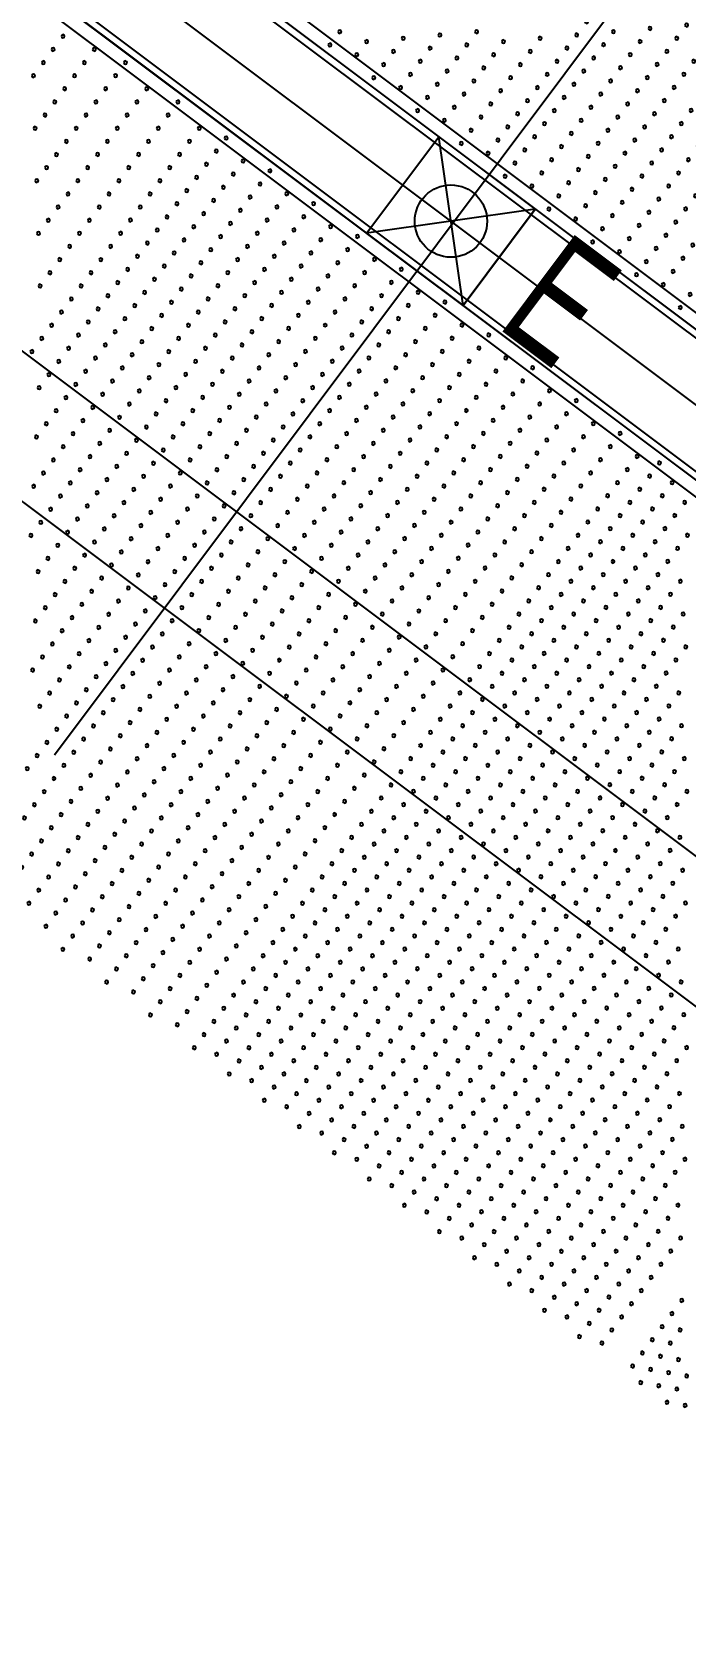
# Model space of a CAD drawing. Header units: millimetres. Extents: x 712803 to 922331, y -1382701 to -1225629.
# Drawn here: x 818188 to 819382, y -1374325 to -1371381 of the extents above; entities that cross this region are included whole.
import ezdxf
from ezdxf.enums import TextEntityAlignment as Align

# ---------------------------------------------------------------- set-up
doc = ezdxf.new("R2010")
doc.units = ezdxf.units.MM
doc.header["$LTSCALE"] = 10
doc.header["$MEASUREMENT"] = 0
for name, color, linetype in [('I—平顶—分格线', 8, 'Continuous'), ('I—平顶—暖通', 144, 'Continuous'), ('I—平顶—消防指示灯', 62, 'Continuous'), ('I—平顶—造型', 122, 'Continuous')]:
    doc.layers.add(name, color=color, linetype=linetype)
doc.styles.add('平顶图图例(客房区A2）$0$XD2008', font='SIMYOU.TTF', dxfattribs={"width": 0.7})

# ---------------------------------------------------------------- blocks, each defined once
blk = doc.blocks.new('4560')
at = {"layer": 'I—平顶—分格线', "color": 1}
for centre in [(-2080, -20), (-2160, -50), (-2120, -35), (-2080, -50), (-2160, -80), (-2120, -65), (-2080, -80), (-2200, -95), (-2160, -110), (-2120, -95), (-2080, -110), (-2200, -125), (-2160, -140), (-2120, -125), (-2080, -140), (-2240, -170), (-2200, -155), (-2160, -170), (-2120, -155), (-2080, -170), (-2240, -200), (-2200, -185), (-2160, -200), (-2120, -185), (-2080, -200), (-2280, -215), (-2240, -230), (-2200, -215), (-2160, -230), (-2120, -215), (-2080, -230), (-2320, -260), (-2280, -245), (-2240, -260), (-2200, -245), (-2160, -260), (-2120, -245), (-2080, -260), (-2320, -290), (-2280, -275), (-2240, -290), (-2200, -275), (-2160, -290), (-2120, -275), (-2080, -290), (-2320, -320), (-2280, -305), (-2240, -320), (-2200, -305), (-2160, -320), (-2120, -305), (-2080, -320), (-2360, -335), (-2320, -350), (-2280, -335), (-2240, -350), (-2200, -335), (-2160, -350), (-2120, -335), (-2080, -350), (-2400, -380), (-2360, -365), (-2320, -380), (-2280, -365), (-2240, -380), (-2200, -365), (-2160, -380), (-2120, -365), (-2080, -380), (-2400, -410), (-2360, -395), (-2320, -410), (-2280, -395), (-2240, -410), (-2200, -395), (-2160, -410), (-2120, -395), (-2080, -410), (-2440, -425), (-2400, -440), (-2360, -425), (-2320, -440), (-2280, -425), (-2240, -440), (-2200, -425), (-2160, -440), (-2120, -425), (-2080, -440), (-2480, -470), (-2440, -455), (-2400, -470), (-2360, -455), (-2320, -470), (-2280, -455), (-2240, -470), (-2200, -455), (-2160, -470), (-2120, -455), (-2080, -470), (-2480, -500), (-2440, -485), (-2400, -500), (-2360, -485), (-2320, -500), (-2280, -485), (-2240, -500), (-2200, -485), (-2160, -500), (-2120, -485), (-2080, -500), (-2480, -530), (-2440, -515), (-2400, -530), (-2360, -515), (-2320, -530), (-2280, -515), (-2240, -530), (-2200, -515), (-2160, -530), (-2120, -515), (-2080, -530), (-2520, -545), (-2480, -560), (-2440, -545), (-2400, -560), (-2360, -545), (-2320, -560), (-2280, -545), (-2240, -560), (-2200, -545), (-2160, -560), (-2120, -545), (-2080, -560), (-2560, -590), (-2520, -575), (-2480, -590), (-2440, -575), (-2400, -590), (-2360, -575), (-2320, -590), (-2280, -575), (-2240, -590), (-2200, -575), (-2160, -590), (-2120, -575), (-2080, -590), (-2560, -620), (-2520, -605), (-2480, -620), (-2440, -605), (-2400, -620), (-2360, -605), (-2320, -620), (-2280, -605), (-2240, -620), (-2200, -605), (-2160, -620), (-2120, -605), (-2080, -620), (-2600, -635), (-2560, -650), (-2520, -635), (-2480, -650), (-2440, -635), (-2400, -650), (-2360, -635), (-2320, -650), (-2280, -635), (-2240, -650), (-2200, -635), (-2160, -650), (-2120, -635), (-2080, -650), (-2600, -665), (-2560, -680), (-2520, -665), (-2480, -680), (-2440, -665), (-2400, -680), (-2360, -665), (-2320, -680), (-2280, -665), (-2240, -680), (-2200, -665), (-2160, -680), (-2120, -665), (-2080, -680), (-2600, -695), (-2520, -695), (-2440, -695), (-2360, -695), (-2280, -695), (-2200, -695), (-2120, -695), (-2640, -710), (-2600, -725), (-2560, -710), (-2520, -725), (-2480, -710), (-2440, -725), (-2400, -710), (-2360, -725), (-2320, -710), (-2280, -725), (-2240, -710), (-2200, -725), (-2160, -710), (-2120, -725), (-2080, -710), (-2680, -755), (-2640, -740), (-2600, -755), (-2560, -740), (-2520, -755), (-2480, -740), (-2440, -755), (-2400, -740), (-2360, -755), (-2320, -740), (-2280, -755), (-2240, -740), (-2200, -755), (-2160, -740), (-2120, -755), (-2080, -740), (-2680, -785), (-2640, -770), (-2600, -785), (-2560, -770), (-2520, -785), (-2480, -770), (-2440, -785), (-2400, -770), (-2360, -785), (-2320, -770), (-2280, -785), (-2240, -770), (-2200, -785), (-2160, -770), (-2120, -785), (-2080, -770), (-2720, -800), (-2680, -815), (-2640, -800), (-2600, -815), (-2560, -800), (-2520, -815), (-2480, -800), (-2440, -815), (-2400, -800), (-2360, -815), (-2320, -800), (-2280, -815), (-2240, -800), (-2200, -815), (-2160, -800), (-2120, -815), (-2080, -800), (-2760, -845), (-2720, -830), (-2680, -845), (-2640, -830), (-2600, -845), (-2560, -830), (-2520, -845), (-2480, -830), (-2440, -845), (-2400, -830), (-2360, -845), (-2320, -830), (-2280, -845), (-2240, -830), (-2200, -845), (-2160, -830), (-2120, -845), (-2080, -830), (-2760, -875), (-2720, -860), (-2680, -875), (-2640, -860), (-2600, -875), (-2560, -860), (-2520, -875), (-2480, -860), (-2440, -875), (-2400, -860), (-2360, -875), (-2320, -860), (-2280, -875), (-2240, -860), (-2200, -875), (-2160, -860), (-2120, -875), (-2080, -860), (-2760, -905), (-2720, -890), (-2680, -905), (-2640, -890), (-2600, -905), (-2560, -890), (-2520, -905), (-2480, -890), (-2440, -905), (-2400, -890), (-2360, -905), (-2320, -890), (-2280, -905), (-2240, -890), (-2200, -905), (-2160, -890), (-2120, -905), (-2080, -890), (-2800, -920), (-2760, -935), (-2720, -920), (-2680, -935), (-2640, -920), (-2600, -935), (-2560, -920), (-2520, -935), (-2480, -920), (-2440, -935), (-2400, -920), (-2360, -935), (-2320, -920), (-2280, -935), (-2240, -920), (-2200, -935), (-2160, -920), (-2120, -935), (-2080, -920), (-2840, -965), (-2800, -950), (-2760, -965), (-2720, -950), (-2680, -965), (-2640, -950), (-2600, -965), (-2560, -950), (-2520, -965), (-2480, -950), (-2440, -965), (-2400, -950), (-2360, -965), (-2320, -950), (-2280, -965), (-2240, -950), (-2200, -965), (-2160, -950), (-2120, -965), (-2080, -950), (-2840, -995), (-2800, -980), (-2760, -995), (-2720, -980), (-2680, -995), (-2640, -980), (-2600, -995), (-2560, -980), (-2520, -995), (-2480, -980), (-2440, -995), (-2400, -980), (-2360, -995), (-2320, -980), (-2280, -995), (-2240, -980), (-2200, -995), (-2160, -980), (-2120, -995), (-2080, -980), (-2880, -1010), (-2840, -1025), (-2800, -1010), (-2760, -1025), (-2720, -1010), (-2680, -1025), (-2640, -1010), (-2600, -1025), (-2560, -1010), (-2520, -1025), (-2480, -1010), (-2440, -1025), (-2400, -1010), (-2360, -1025), (-2320, -1010), (-2280, -1025), (-2240, -1010), (-2200, -1025), (-2160, -1010), (-2120, -1025), (-2080, -1010), (-2880, -1040), (-2840, -1055), (-2800, -1040), (-2760, -1055), (-2720, -1040), (-2680, -1055), (-2640, -1040), (-2600, -1055), (-2560, -1040), (-2520, -1055), (-2480, -1040), (-2440, -1055), (-2400, -1040), (-2360, -1055), (-2320, -1040), (-2280, -1055), (-2240, -1040), (-2200, -1055), (-2160, -1040), (-2120, -1055), (-2080, -1040), (-2920, -1085), (-2880, -1070), (-2840, -1085), (-2800, -1070), (-2760, -1085), (-2720, -1070), (-2680, -1085), (-2640, -1070), (-2600, -1085), (-2560, -1070), (-2520, -1085), (-2480, -1070), (-2440, -1085), (-2400, -1070), (-2360, -1085), (-2320, -1070), (-2280, -1085), (-2240, -1070), (-2200, -1085), (-2160, -1070), (-2120, -1085), (-2080, -1070), (-2920, -1115), (-2880, -1100), (-2840, -1115), (-2800, -1100), (-2760, -1115), (-2720, -1100), (-2680, -1115), (-2640, -1100), (-2600, -1115), (-2560, -1100), (-2520, -1115), (-2480, -1100), (-2440, -1115), (-2400, -1100), (-2360, -1115), (-2320, -1100), (-2280, -1115), (-2240, -1100), (-2200, -1115), (-2160, -1100), (-2120, -1115), (-2080, -1100), (-2960, -1130), (-2920, -1145), (-2880, -1130), (-2840, -1145), (-2800, -1130), (-2760, -1145), (-2720, -1130), (-2680, -1145), (-2640, -1130), (-2600, -1145), (-2560, -1130), (-2520, -1145), (-2480, -1130), (-2440, -1145), (-2400, -1130), (-2360, -1145), (-2320, -1130), (-2280, -1145), (-2240, -1130), (-2200, -1145), (-2160, -1130), (-2120, -1145), (-2080, -1130), (-2960, -1160), (-2920, -1175), (-2880, -1160), (-2840, -1175), (-2800, -1160), (-2760, -1175), (-2720, -1160), (-2680, -1175), (-2640, -1160), (-2600, -1175), (-2560, -1160), (-2520, -1175), (-2480, -1160), (-2440, -1175), (-2400, -1160), (-2360, -1175), (-2320, -1160), (-2280, -1175), (-2240, -1160), (-2200, -1175), (-2160, -1160), (-2120, -1175), (-2080, -1160), (-2960, -1190), (-2920, -1205), (-2880, -1190), (-2840, -1205), (-2800, -1190), (-2760, -1205), (-2720, -1190), (-2680, -1205), (-2640, -1190), (-2600, -1205), (-2560, -1190), (-2520, -1205), (-2480, -1190), (-2440, -1205), (-2400, -1190), (-2360, -1205), (-2320, -1190), (-2280, -1205), (-2240, -1190), (-2200, -1205), (-2160, -1190), (-2120, -1205), (-2080, -1190), (-2960, -1220), (-2920, -1235), (-2880, -1220), (-2840, -1235), (-2800, -1220), (-2760, -1235), (-2720, -1220), (-2680, -1235), (-2640, -1220), (-2600, -1235), (-2560, -1220), (-2520, -1235), (-2480, -1220), (-2440, -1235), (-2400, -1220), (-2360, -1235), (-2320, -1220), (-2280, -1235), (-2240, -1220), (-2200, -1235), (-2160, -1220), (-2120, -1235), (-2080, -1220), (-2960, -1250), (-2920, -1265), (-2880, -1250), (-2840, -1265), (-2800, -1250), (-2760, -1265), (-2720, -1250), (-2680, -1265), (-2640, -1250), (-2600, -1265), (-2560, -1250), (-2520, -1265), (-2480, -1250), (-2440, -1265), (-2400, -1250), (-2360, -1265), (-2320, -1250), (-2280, -1265), (-2240, -1250), (-2200, -1265), (-2160, -1250), (-2120, -1265), (-2080, -1250), (-2960, -1280), (-2920, -1295), (-2880, -1280), (-2840, -1295), (-2800, -1280), (-2760, -1295), (-2720, -1280), (-2680, -1295), (-2640, -1280), (-2600, -1295), (-2560, -1280), (-2520, -1295), (-2480, -1280), (-2440, -1295), (-2400, -1280), (-2360, -1295), (-2320, -1280), (-2280, -1295), (-2240, -1280), (-2200, -1295), (-2160, -1280), (-2120, -1295), (-2080, -1280), (-2960, -1310), (-2920, -1325), (-2880, -1310), (-2840, -1325), (-2800, -1310), (-2760, -1325), (-2720, -1310), (-2680, -1325), (-2640, -1310), (-2600, -1325), (-2560, -1310), (-2520, -1325), (-2480, -1310), (-2440, -1325), (-2400, -1310), (-2360, -1325), (-2320, -1310), (-2280, -1325), (-2240, -1310), (-2200, -1325), (-2160, -1310), (-2120, -1325), (-2080, -1310), (-2960, -1340), (-2920, -1355), (-2880, -1340), (-2840, -1355), (-2800, -1340), (-2760, -1355), (-2720, -1340), (-2680, -1355), (-2640, -1340), (-2600, -1355), (-2560, -1340), (-2520, -1355), (-2480, -1340), (-2440, -1355), (-2400, -1340), (-2360, -1355), (-2320, -1340), (-2280, -1355), (-2240, -1340), (-2200, -1355), (-2160, -1340), (-2120, -1355), (-2080, -1340), (-2960, -1370), (-2920, -1385), (-2880, -1370), (-2840, -1385), (-2800, -1370), (-2760, -1385), (-2720, -1370), (-2680, -1385), (-2640, -1370), (-2600, -1385), (-2560, -1370), (-2520, -1385), (-2480, -1370), (-2440, -1385), (-2400, -1370), (-2360, -1385), (-2320, -1370), (-2280, -1385), (-2240, -1370), (-2200, -1385), (-2160, -1370), (-2120, -1385), (-2080, -1370)]:
    blk.add_circle(centre, 3, dxfattribs=at)
at = {"layer": 'I—平顶—分格线', "color": 3}
for centre in [(-1990, -20), (-1890, -20), (-1790, -20), (-1690, -20), (-1590, -20), (-1490, -20), (-1390, -20), (-1290, -20), (-1190, -20), (-1090, -20), (-2040, -35), (-1990, -50), (-1940, -35), (-1890, -50), (-1840, -35), (-1790, -50), (-1740, -35), (-1690, -50), (-1640, -35), (-1590, -50), (-1540, -35), (-1490, -50), (-1440, -35), (-1390, -50), (-1340, -35), (-1290, -50), (-1240, -35), (-1190, -50), (-1140, -35), (-1090, -50), (-2040, -65), (-1990, -80), (-1940, -65), (-1890, -80), (-1840, -65), (-1790, -80), (-1740, -65), (-1690, -80), (-1640, -65), (-1590, -80), (-1540, -65), (-1490, -80), (-1440, -65), (-1390, -80), (-1340, -65), (-1290, -80), (-1240, -65), (-1190, -80), (-1140, -65), (-1090, -80), (-2040, -95), (-1990, -110), (-1940, -95), (-1890, -110), (-1840, -95), (-1790, -110), (-1740, -95), (-1690, -110), (-1640, -95), (-1590, -110), (-1540, -95), (-1490, -110), (-1440, -95), (-1390, -110), (-1340, -95), (-1290, -110), (-1240, -95), (-1190, -110), (-1140, -95), (-1090, -110), (-2040, -125), (-1990, -140), (-1940, -125), (-1890, -140), (-1840, -125), (-1790, -140), (-1740, -125), (-1690, -140), (-1640, -125), (-1590, -140), (-1540, -125), (-1490, -140), (-1440, -125), (-1390, -140), (-1340, -125), (-1290, -140), (-1240, -125), (-1190, -140), (-1140, -125), (-1090, -140), (-2040, -155), (-1990, -170), (-1940, -155), (-1890, -170), (-1840, -155), (-1790, -170), (-1740, -155), (-1690, -170), (-1640, -155), (-1590, -170), (-1540, -155), (-1490, -170), (-1440, -155), (-1390, -170), (-1340, -155), (-1290, -170), (-1240, -155), (-1190, -170), (-1140, -155), (-1090, -170), (-2040, -185), (-1990, -200), (-1940, -185), (-1890, -200), (-1840, -185), (-1790, -200), (-1740, -185), (-1690, -200), (-1640, -185), (-1590, -200), (-1540, -185), (-1490, -200), (-1440, -185), (-1390, -200), (-1340, -185), (-1290, -200), (-1240, -185), (-1190, -200), (-1140, -185), (-1090, -200), (-2040, -215), (-1990, -230), (-1940, -215), (-1890, -230), (-1840, -215), (-1790, -230), (-1740, -215), (-1690, -230), (-1640, -215), (-1590, -230), (-1540, -215), (-1490, -230), (-1440, -215), (-1390, -230), (-1340, -215), (-1290, -230), (-1240, -215), (-1190, -230), (-1140, -215), (-1090, -230), (-2040, -245), (-1990, -260), (-1940, -245), (-1890, -260), (-1840, -245), (-1790, -260), (-1740, -245), (-1690, -260), (-1640, -245), (-1590, -260), (-1540, -245), (-1490, -260), (-1440, -245), (-1390, -260), (-1340, -245), (-1290, -260), (-1240, -245), (-1190, -260), (-1140, -245), (-1090, -260), (-2040, -275), (-1990, -290), (-1940, -275), (-1890, -290), (-1840, -275), (-1790, -290), (-1740, -275), (-1690, -290), (-1640, -275), (-1590, -290), (-1540, -275), (-1490, -290), (-1440, -275), (-1390, -290), (-1340, -275), (-1290, -290), (-1240, -275), (-1190, -290), (-1140, -275), (-1090, -290), (-2040, -305), (-1990, -320), (-1940, -305), (-1890, -320), (-1840, -305), (-1790, -320), (-1740, -305), (-1690, -320), (-1640, -305), (-1590, -320), (-1540, -305), (-1490, -320), (-1440, -305), (-1390, -320), (-1340, -305), (-1290, -320), (-1240, -305), (-1190, -320), (-1140, -305), (-1090, -320), (-2040, -335), (-1990, -350), (-1940, -335), (-1890, -350), (-1840, -335), (-1790, -350), (-1740, -335), (-1690, -350), (-1640, -335), (-1590, -350), (-1540, -335), (-1490, -350), (-1440, -335), (-1390, -350), (-1340, -335), (-1290, -350), (-1240, -335), (-1190, -350), (-1140, -335), (-1090, -350), (-2040, -365), (-1990, -380), (-1940, -365), (-1890, -380), (-1840, -365), (-1790, -380), (-1740, -365), (-1690, -380), (-1640, -365), (-1590, -380), (-1540, -365), (-1490, -380), (-1440, -365), (-1390, -380), (-1340, -365), (-1290, -380), (-1240, -365), (-1190, -380), (-1140, -365), (-1090, -380), (-2040, -395), (-1990, -410), (-1940, -395), (-1890, -410), (-1840, -395), (-1790, -410), (-1740, -395), (-1690, -410), (-1640, -395), (-1590, -410), (-1540, -395), (-1490, -410), (-1440, -395), (-1390, -410), (-1340, -395), (-1290, -410), (-1240, -395), (-1190, -410), (-1140, -395), (-1090, -410), (-2040, -425), (-1990, -440), (-1940, -425), (-1890, -440), (-1840, -425), (-1790, -440), (-1740, -425), (-1690, -440), (-1640, -425), (-1590, -440), (-1540, -425), (-1490, -440), (-1440, -425), (-1390, -440), (-1340, -425), (-1290, -440), (-1240, -425), (-1190, -440), (-1140, -425), (-1090, -440), (-2040, -455), (-1990, -470), (-1940, -455), (-1890, -470), (-1840, -455), (-1790, -470), (-1740, -455), (-1690, -470), (-1640, -455), (-1590, -470), (-1540, -455), (-1490, -470), (-1440, -455), (-1390, -470), (-1340, -455), (-1290, -470), (-1240, -455), (-1190, -470), (-1140, -455), (-1090, -470), (-2040, -485), (-1990, -500), (-1940, -485), (-1890, -500), (-1840, -485), (-1790, -500), (-1740, -485), (-1690, -500), (-1640, -485), (-1590, -500), (-1540, -485), (-1490, -500), (-1440, -485), (-1390, -500), (-1340, -485), (-1290, -500), (-1240, -485), (-1190, -500), (-1140, -485), (-1090, -500), (-2040, -515), (-1990, -530), (-1940, -515), (-1890, -530), (-1840, -515), (-1790, -530), (-1740, -515), (-1690, -530), (-1640, -515), (-1590, -530), (-1540, -515), (-1490, -530), (-1440, -515), (-1390, -530), (-1340, -515), (-1290, -530), (-1240, -515), (-1190, -530), (-1140, -515), (-1090, -530), (-2040, -545), (-1990, -560), (-1940, -545), (-1890, -560), (-1840, -545), (-1790, -560), (-1740, -545), (-1690, -560), (-1640, -545), (-1590, -560), (-1540, -545), (-1490, -560), (-1440, -545), (-1390, -560), (-1340, -545), (-1290, -560), (-1240, -545), (-1190, -560), (-1140, -545), (-1090, -560), (-2040, -575), (-1990, -590), (-1940, -575), (-1890, -590), (-1840, -575), (-1790, -590), (-1740, -575), (-1690, -590), (-1640, -575), (-1590, -590), (-1540, -575), (-1490, -590), (-1440, -575), (-1390, -590), (-1340, -575), (-1290, -590), (-1240, -575), (-1190, -590), (-1140, -575), (-1090, -590), (-2040, -605), (-1990, -620), (-1940, -605), (-1890, -620), (-1840, -605), (-1790, -620), (-1740, -605), (-1690, -620), (-1640, -605), (-1590, -620), (-1540, -605), (-1490, -620), (-1440, -605), (-1390, -620), (-1340, -605), (-1290, -620), (-1240, -605), (-1190, -620), (-1140, -605), (-2040, -635), (-1990, -650), (-1940, -635), (-1890, -650), (-1840, -635), (-1790, -650), (-1740, -635), (-1690, -650), (-1640, -635), (-1590, -650), (-1540, -635), (-1490, -650), (-1440, -635), (-1390, -650), (-1340, -635), (-1290, -650), (-1240, -635), (-1190, -650), (-1140, -635), (-2040, -665), (-1990, -680), (-1940, -665), (-1890, -680), (-1840, -665), (-1790, -680), (-1740, -665), (-1690, -680), (-1640, -665), (-1590, -680), (-1540, -665), (-1490, -680), (-1440, -665), (-1390, -680), (-1340, -665), (-1290, -680), (-1240, -665), (-1190, -680), (-1140, -665), (-2040, -695), (-1940, -695), (-1840, -695), (-1740, -695), (-1640, -695), (-1540, -695), (-1440, -695), (-1340, -695), (-1240, -695), (-2040, -725), (-1990, -710), (-1940, -725), (-1890, -710), (-1840, -725), (-1790, -710), (-1740, -725), (-1690, -710), (-1640, -725), (-1590, -710), (-1540, -725), (-1490, -710), (-1440, -725), (-1390, -710), (-1340, -725), (-1290, -710), (-1240, -725), (-1190, -710), (-2040, -755), (-1990, -740), (-1940, -755), (-1890, -740), (-1840, -755), (-1790, -740), (-1740, -755), (-1690, -740), (-1640, -755), (-1590, -740), (-1540, -755), (-1490, -740), (-1440, -755), (-1390, -740), (-1340, -755), (-1290, -740), (-1240, -755), (-1190, -740), (-2040, -785), (-1990, -770), (-1940, -785), (-1890, -770), (-1840, -785), (-1790, -770), (-1740, -785), (-1690, -770), (-1640, -785), (-1590, -770), (-1540, -785), (-1490, -770), (-1440, -785), (-1390, -770), (-1340, -785), (-1290, -770), (-1240, -785), (-2040, -815), (-1990, -800), (-1940, -815), (-1890, -800), (-1840, -815), (-1790, -800), (-1740, -815), (-1690, -800), (-1640, -815), (-1590, -800), (-1540, -815), (-1490, -800), (-1440, -815), (-1390, -800), (-1340, -815), (-1290, -800), (-1240, -815), (-2040, -845), (-1990, -830), (-1940, -845), (-1890, -830), (-1840, -845), (-1790, -830), (-1740, -845), (-1690, -830), (-1640, -845), (-1590, -830), (-1540, -845), (-1490, -830), (-1440, -845), (-1390, -830), (-1340, -845), (-1290, -830), (-2040, -875), (-1990, -860), (-1940, -875), (-1890, -860), (-1840, -875), (-1790, -860), (-1740, -875), (-1690, -860), (-1640, -875), (-1590, -860), (-1540, -875), (-1490, -860), (-1440, -875), (-1390, -860), (-1340, -875), (-1290, -860), (-2040, -905), (-1990, -890), (-1940, -905), (-1890, -890), (-1840, -905), (-1790, -890), (-1740, -905), (-1690, -890), (-1640, -905), (-1590, -890), (-1540, -905), (-1490, -890), (-1440, -905), (-1390, -890), (-1340, -905), (-2040, -935), (-1990, -920), (-1940, -935), (-1890, -920), (-1840, -935), (-1790, -920), (-1740, -935), (-1690, -920), (-1640, -935), (-1590, -920), (-1540, -935), (-1490, -920), (-1440, -935), (-1390, -920), (-1340, -935), (-2040, -965), (-1990, -950), (-1940, -965), (-1890, -950), (-1840, -965), (-1790, -950), (-1740, -965), (-1690, -950), (-1640, -965), (-1590, -950), (-1540, -965), (-1490, -950), (-1440, -965), (-1390, -950), (-2040, -995), (-1990, -980), (-1940, -995), (-1890, -980), (-1840, -995), (-1790, -980), (-1740, -995), (-1690, -980), (-1640, -995), (-1590, -980), (-1540, -995), (-1490, -980), (-1440, -995), (-1390, -980), (-2040, -1025), (-1990, -1010), (-1940, -1025), (-1890, -1010), (-1840, -1025), (-1790, -1010), (-1740, -1025), (-1690, -1010), (-1640, -1025), (-1590, -1010), (-1540, -1025), (-1490, -1010), (-1440, -1025), (-1390, -1010), (-2040, -1055), (-1990, -1040), (-1940, -1055), (-1890, -1040), (-1840, -1055), (-1790, -1040), (-1740, -1055), (-1690, -1040), (-1640, -1055), (-1590, -1040), (-1540, -1055), (-1490, -1040), (-1440, -1055), (-2040, -1085), (-1990, -1070), (-1940, -1085), (-1890, -1070), (-1840, -1085), (-1790, -1070), (-1740, -1085), (-1690, -1070), (-1640, -1085), (-1590, -1070), (-1540, -1085), (-1490, -1070), (-2040, -1115), (-1990, -1100), (-1940, -1115), (-1890, -1100), (-1840, -1115), (-1790, -1100), (-1740, -1115), (-1690, -1100), (-1640, -1115), (-1590, -1100), (-1540, -1115), (-1490, -1100), (-2040, -1145), (-1990, -1130), (-1940, -1145), (-1890, -1130), (-1840, -1145), (-1790, -1130), (-1740, -1145), (-1690, -1130), (-1640, -1145), (-1590, -1130), (-1540, -1145), (-1490, -1130), (-1440, -1145), (-2040, -1175), (-1990, -1160), (-1940, -1175), (-1890, -1160), (-1840, -1175), (-1790, -1160), (-1740, -1175), (-1690, -1160), (-1640, -1175), (-1590, -1160), (-1540, -1175), (-1490, -1160), (-1440, -1175), (-2040, -1205), (-1990, -1190), (-1940, -1205), (-1890, -1190), (-1840, -1205), (-1790, -1190), (-1740, -1205), (-1690, -1190), (-1640, -1205), (-1590, -1190), (-1540, -1205), (-1490, -1190), (-1440, -1205), (-1390, -1190), (-1340, -1205), (-2040, -1235), (-1990, -1220), (-1940, -1235), (-1890, -1220), (-1840, -1235), (-1790, -1220), (-1740, -1235), (-1690, -1220), (-1640, -1235), (-1590, -1220), (-1540, -1235), (-1490, -1220), (-1440, -1235), (-1390, -1220), (-1340, -1235), (-2040, -1265), (-1990, -1250), (-1940, -1265), (-1890, -1250), (-1840, -1265), (-1790, -1250), (-1740, -1265), (-1690, -1250), (-1640, -1265), (-1590, -1250), (-1540, -1265), (-1490, -1250), (-1440, -1265), (-1390, -1250), (-1340, -1265), (-1290, -1250), (-2040, -1295), (-1990, -1280), (-1940, -1295), (-1890, -1280), (-1840, -1295), (-1790, -1280), (-1740, -1295), (-1690, -1280), (-1640, -1295), (-1590, -1280), (-1540, -1295), (-1490, -1280), (-1440, -1295), (-1390, -1280), (-1340, -1295), (-1290, -1280), (-1240, -1295), (-2040, -1325), (-1990, -1310), (-1940, -1325), (-1890, -1310), (-1840, -1325), (-1790, -1310), (-1740, -1325), (-1690, -1310), (-1640, -1325), (-1590, -1310), (-1540, -1325), (-1490, -1310), (-1440, -1325), (-1390, -1310), (-1340, -1325), (-1290, -1310), (-1240, -1325), (-2040, -1355), (-1990, -1340), (-1940, -1355), (-1890, -1340), (-1840, -1355), (-1790, -1340), (-1740, -1355), (-1690, -1340), (-1640, -1355), (-1590, -1340), (-1540, -1355), (-1490, -1340), (-1440, -1355), (-1390, -1340), (-1340, -1355), (-1290, -1340), (-1240, -1355), (-1190, -1340), (-1140, -1355), (-2040, -1385), (-1990, -1370), (-1940, -1385), (-1890, -1370), (-1840, -1385), (-1790, -1370), (-1740, -1385), (-1690, -1370), (-1640, -1385), (-1590, -1370), (-1540, -1385), (-1490, -1370), (-1440, -1385), (-1390, -1370), (-1340, -1385), (-1290, -1370), (-1240, -1385), (-1190, -1370), (-1140, -1385)]:
    blk.add_circle(centre, 3, dxfattribs=at)
at = {"layer": 'I—平顶—分格线'}
for centre in [(-980, -20), (-860, -20), (-1040, -35), (-980, -50), (-920, -35), (-860, -50), (-800, -35), (-740, -50), (-1040, -65), (-980, -80), (-920, -65), (-860, -80), (-800, -65), (-740, -80), (-1040, -95), (-980, -110), (-920, -95), (-860, -110), (-800, -95), (-740, -110), (-1040, -125), (-980, -140), (-920, -125), (-860, -140), (-800, -125), (-740, -140), (-1040, -155), (-980, -170), (-920, -155), (-860, -170), (-800, -155), (-1040, -185), (-980, -200), (-920, -185), (-860, -200), (-800, -185), (-1040, -215), (-980, -230), (-920, -215), (-860, -230), (-800, -215), (-1040, -245), (-980, -260), (-920, -245), (-860, -260), (-1040, -275), (-980, -290), (-920, -275), (-860, -290), (-1040, -305), (-980, -320), (-920, -305), (-1040, -335), (-980, -350), (-920, -335), (-1040, -365), (-980, -380), (-920, -365), (-1040, -395), (-980, -410), (-1040, -425), (-980, -440), (-1040, -455), (-1040, -485), (-1040, -515), (-1040, -545)]:
    blk.add_circle(centre, 3, dxfattribs=at)
blk = doc.blocks.new('30')
at = {"layer": 'I—平顶—分格线'}
for centre in [(-30, -1220), (-60, -1265), (-30, -1250), (-60, -1295), (-30, -1280), (-120, -1325), (-90, -1310), (-60, -1325), (-30, -1310), (-120, -1355), (-90, -1340), (-60, -1355), (-30, -1340), (-150, -1370), (-120, -1385), (-90, -1370), (-60, -1385), (-30, -1370)]:
    blk.add_circle(centre, 3, dxfattribs=at)
blk = doc.blocks.new('*U1716')
for p, q in [((3304.6, 80.6), (10023.1, 80.6)), ((3309.4, 75.9), (10018.4, 75.9)), ((3309.4, 40.3), (10018.4, 40.3)), ((10023.1, 0), (3304.6, 0)), ((10018.4, 4.7), (3309.4, 4.7))]:
    blk.add_line(p, q)
blk = doc.blocks.new('应急照明灯')
at = {"ltscale": 250}
for p, q in [((-150, -150), (-150, 150)), ((-150, 150), (150, 150)), ((150, 150), (-150, -150)), ((150, -150), (-150, 150)), ((150, -150), (150, 150)), ((-150, -150), (150, -150))]:
    blk.add_line(p, q, dxfattribs=at)
blk.add_circle((0, 0), 90, dxfattribs=at)
at = {"style": '平顶图图例(客房区A2）$0$XD2008', "width": 0.7}
blk.add_text('E', height=300, dxfattribs=at).set_placement((338, -142.9), align=Align.CENTER)
blk = doc.blocks.new('P1-2-T1')
at = {"layer": 'I—平顶—分格线', "extrusion": (3.04932e-09, 4.55444e-09, 1), "elevation": 0}
for points in [[(394593.3, -61780.3), (394593.3, -56330.8)], [(396108.3, -61780.3), (396108.3, -56330.8)], [(380923.3, -59055.4), (399263.3, -59055.4)], [(380923.3, -61225.4), (399263.3, -61225.4)], [(380923.3, -61445.4), (399263.3, -61445.4)]]:
    blk.add_lwpolyline(points, dxfattribs=at)
at = {"layer": 'I—平顶—造型', "elevation": 0}
for points in [[(399263.3, -60430.4), (380923.3, -60430.4)], [(380923.3, -60700.4), (399263.3, -60700.4)]]:
    blk.add_lwpolyline(points, dxfattribs=at)
at = {"layer": 'I—平顶—造型', "extrusion": (3.04932e-09, 4.55444e-09, 1), "elevation": 0}
for points in [[(380923.3, -60455.4), (399263.3, -60455.4)], [(380923.3, -60675.4), (399263.3, -60675.4)]]:
    blk.add_lwpolyline(points, dxfattribs=at)
blk.add_lwpolyline([(395993.2, -60455.3), (396213.4, -60455.3), (396213.4, -60675.5), (395993.2, -60675.5)], close=True, dxfattribs=at)
at = {"layer": 'I—平顶—分格线', "extrusion": (3.04932e-09, 4.55444e-09, 1), "xscale": -1}
for name, p in [('4560', (394593.3, -59055.4, 0)), ('4560', (394593.3, -60670.4, 0)), ('30', (397593.3, -60670.4, 0))]:
    blk.add_blockref(name, p, dxfattribs=at)
at = {"layer": 'I—平顶—暖通', "extrusion": (-3.04932e-09, -4.55444e-09, -1), "xscale": -2.729779416478735, "yscale": 2.729779416478734, "zscale": 2.729779416478729, "rotation": 179.9999999999999}
blk.add_blockref('*U1716', (-408284.2, -60455.4, 0), dxfattribs=at)
at = {"layer": 'I—平顶—消防指示灯', "color": 3, "extrusion": (3.04932e-09, 4.55444e-09, 1), "xscale": 0.7340736052516152, "yscale": 0.7340736052516152, "zscale": 0.7340736052516152}
blk.add_blockref('应急照明灯', (396103.3, -60565.4, 0), dxfattribs=at)

msp = doc.modelspace()

# ---------------------------------------------------------------- block references
at = {"color": 1, "true_color": 0xff0000, "rotation": 323.1546555987947}
msp.add_blockref('P1-2-T1', (538287.2, -1085731.6, 0), dxfattribs=at)

doc.saveas('drawing.dxf')
